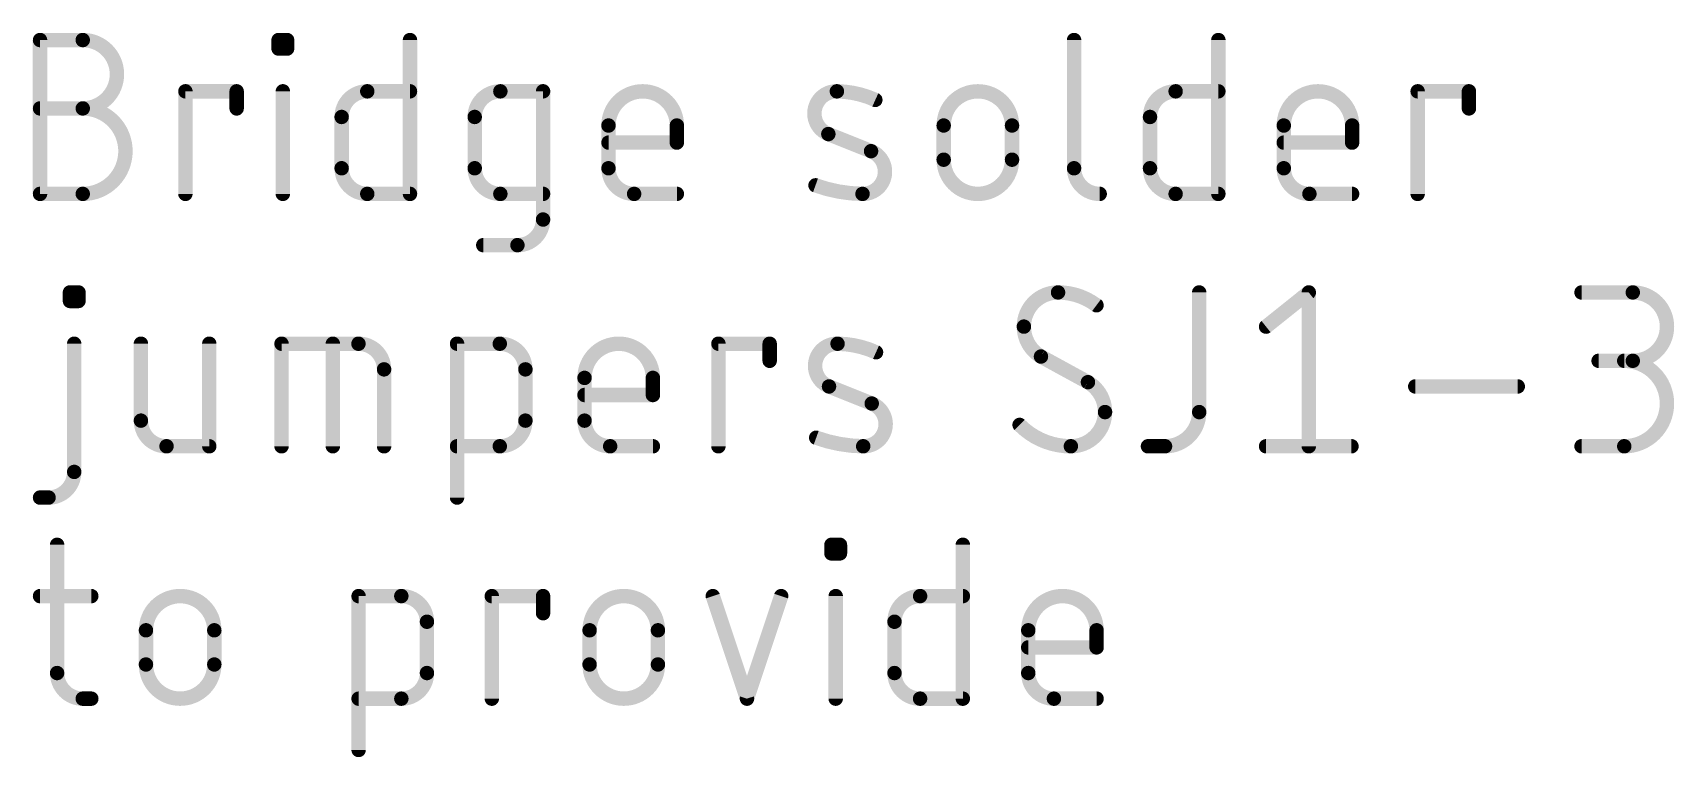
# Model space of a CAD drawing. Extents: x 0 to 264, y 0 to 180.
# Drawn here: x 42.42 to 59.77, y 92.17 to 99.82 of the extents above; entities that cross this region are included whole.
import ezdxf

# ---------------------------------------------------------------- set-up
doc = ezdxf.new("R2010")
doc.units = 0
doc.layers.add('95', color=251, linetype='CONTINUOUS')

msp = doc.modelspace()

# ---------------------------------------------------------------- linework, layer by layer
at = {"layer": '95', "const_width": 0.1524}
for points in [[(42.4942, 98.1202), (42.4942, 99.7458)], [(42.4942, 99.7458), (42.9458, 99.7458)], [(45.0158, 99.6555), (45.0158, 99.7458)], [(45.0158, 99.7458), (45.1061, 99.7458)], [(45.1061, 99.7458), (45.1061, 99.6555)], [(46.4048, 99.7458), (46.4048, 98.1202)], [(53.4247, 99.7458), (53.4247, 98.3911)], [(54.9499, 99.7458), (54.9499, 98.1202)], [(45.1061, 99.6555), (45.0158, 99.6555)], [(44.0308, 98.1202), (44.0308, 99.2039)], [(44.0308, 99.2039), (44.5727, 99.2039)], [(44.5727, 99.2039), (44.5727, 99.0233)], [(45.0609, 98.1202), (45.0609, 99.2039)], [(45.9533, 99.2039), (46.4048, 99.2039)], [(47.3601, 99.2039), (47.8116, 99.2039)], [(47.8116, 99.2039), (47.8116, 97.8493)], [(54.4983, 99.2039), (54.9499, 99.2039)], [(57.0568, 98.1202), (57.0568, 99.2039)], [(57.0568, 99.2039), (57.5987, 99.2039)], [(57.5987, 99.2039), (57.5987, 99.0233)], [(42.4942, 99.0233), (42.9458, 99.0233)], [(45.6823, 98.3911), (45.6823, 98.933)], [(47.0891, 98.3911), (47.0891, 98.933)], [(48.5033, 98.3911), (48.5033, 98.8427)], [(49.2258, 98.8427), (49.2258, 98.6621)], [(52.0464, 98.4814), (52.0464, 98.8427)], [(52.7688, 98.8427), (52.7688, 98.4814)], [(54.2274, 98.3911), (54.2274, 98.933)], [(55.6415, 98.3911), (55.6415, 98.8427)], [(56.364, 98.8427), (56.364, 98.6621)], [(49.2258, 98.6621), (48.5033, 98.6621)], [(51.2787, 98.5718), (50.8271, 98.7524)], [(56.364, 98.6621), (55.6415, 98.6621)], [(42.9458, 98.1202), (42.4942, 98.1202)], [(46.4048, 98.1202), (45.9533, 98.1202)], [(47.8116, 98.1202), (47.3601, 98.1202)], [(49.2258, 98.1202), (48.7742, 98.1202)], [(54.9499, 98.1202), (54.4983, 98.1202)], [(56.364, 98.1202), (55.9125, 98.1202)], [(47.5407, 97.5783), (47.1794, 97.5783)], [(42.8103, 96.9885), (42.8103, 97.0788)], [(42.8103, 97.0788), (42.9006, 97.0788)], [(42.9006, 96.9885), (42.8103, 96.9885)], [(42.9006, 97.0788), (42.9006, 96.9885)], [(54.7475, 97.0788), (54.7475, 95.8144)], [(55.4542, 96.7176), (55.9058, 97.0788)], [(55.9058, 97.0788), (55.9058, 95.4532)], [(58.7889, 97.0788), (59.3308, 97.0788)], [(42.8554, 96.5369), (42.8554, 95.1823)], [(43.5606, 96.5369), (43.5606, 95.7241)], [(44.2831, 95.4532), (44.2831, 96.5369)], [(45.0473, 95.4532), (45.0473, 96.5369)], [(45.0473, 96.5369), (45.8601, 96.5369)], [(45.5892, 95.4532), (45.5892, 96.5369)], [(46.9026, 94.9113), (46.9026, 96.5369)], [(46.9026, 96.5369), (47.3541, 96.5369)], [(49.6653, 95.4532), (49.6653, 96.5369)], [(49.6653, 96.5369), (50.2071, 96.5369)], [(50.2071, 96.5369), (50.2071, 96.3563)], [(53.5715, 96.1305), (53.0748, 96.4015)], [(46.131, 96.266), (46.131, 95.4532)], [(47.6251, 96.266), (47.6251, 95.7241)], [(59.3308, 96.3563), (58.9695, 96.3563)], [(48.25, 95.7241), (48.25, 96.1757)], [(48.9725, 96.1757), (48.9725, 95.9951)], [(51.2859, 95.9048), (50.8343, 96.0854)], [(57.0312, 96.0854), (58.115, 96.0854)], [(48.9725, 95.9951), (48.25, 95.9951)], [(43.8315, 95.4532), (44.2831, 95.4532)], [(47.3541, 95.4532), (46.9026, 95.4532)], [(48.9725, 95.4532), (48.5209, 95.4532)], [(54.3863, 95.4532), (54.2057, 95.4532)], [(55.4542, 95.4532), (56.3573, 95.4532)], [(58.7889, 95.4532), (59.2404, 95.4532)], [(42.5845, 94.9113), (42.4942, 94.9113)], [(42.6748, 94.4118), (42.6748, 93.0571)], [(50.8598, 94.3215), (50.8598, 94.4118)], [(50.8598, 94.4118), (50.9501, 94.4118)], [(50.9501, 94.3215), (50.8598, 94.3215)], [(50.9501, 94.4118), (50.9501, 94.3215)], [(52.2489, 94.4118), (52.2489, 92.7862)], [(42.4942, 93.8699), (43.0361, 93.8699)], [(45.8617, 92.2443), (45.8617, 93.8699)], [(45.8617, 93.8699), (46.3133, 93.8699)], [(47.2697, 92.7862), (47.2697, 93.8699)], [(47.2697, 93.8699), (47.8115, 93.8699)], [(47.8115, 93.8699), (47.8115, 93.6893)], [(49.6059, 93.8699), (49.9671, 92.7862)], [(49.9671, 92.7862), (50.3284, 93.8699)], [(50.905, 92.7862), (50.905, 93.8699)], [(51.7973, 93.8699), (52.2489, 93.8699)], [(43.6139, 93.1474), (43.6139, 93.5087)], [(44.3364, 93.5087), (44.3364, 93.1474)], [(46.5842, 93.599), (46.5842, 93.0571)], [(48.3033, 93.1474), (48.3033, 93.5087)], [(49.0258, 93.5087), (49.0258, 93.1474)], [(51.5264, 93.0571), (51.5264, 93.599)], [(52.9405, 93.0571), (52.9405, 93.5087)], [(53.663, 93.5087), (53.663, 93.3281)], [(53.663, 93.3281), (52.9405, 93.3281)], [(42.9458, 92.7862), (43.0361, 92.7862)], [(46.3133, 92.7862), (45.8617, 92.7862)], [(52.2489, 92.7862), (51.7973, 92.7862)], [(53.663, 92.7862), (53.2115, 92.7862)]]:
    msp.add_lwpolyline(points, dxfattribs=at)
at = {"layer": '95'}
for points, const_width in [([(42.5323, 99.7458, 1), (42.4561, 99.7458)], 0.0762), ([(42.4942, 99.7839, 1), (42.4942, 99.7077)], 0.0762), ([(42.9458, 99.0233, 1), (42.9458, 99.7458)], 0.1524), ([(42.9458, 99.7839, 1), (42.9458, 99.7077)], 0.0762), ([(42.9458, 99.7077, 1), (42.9458, 99.7839)], 0.0762), ([(45.0539, 99.7458, 1), (44.9777, 99.7458)], 0.0762), ([(45.0158, 99.7839, 1), (45.0158, 99.7077)], 0.0762), ([(45.1442, 99.7458, 1), (45.068, 99.7458)], 0.0762), ([(45.1061, 99.7077, 1), (45.1061, 99.7839)], 0.0762), ([(46.4429, 99.7458, 1), (46.3667, 99.7458)], 0.0762), ([(53.4628, 99.7458, 1), (53.3866, 99.7458)], 0.0762), ([(54.988, 99.7458, 1), (54.9118, 99.7458)], 0.0762), ([(45.0158, 99.6936, 1), (45.0158, 99.6174)], 0.0762), ([(44.9777, 99.6555, 1), (45.0539, 99.6555)], 0.0762), ([(45.068, 99.6555, 1), (45.1442, 99.6555)], 0.0762), ([(45.1061, 99.6174, 1), (45.1061, 99.6936)], 0.0762), ([(44.0689, 99.2039, 1), (43.9927, 99.2039)], 0.0762), ([(44.0308, 99.242, 1), (44.0308, 99.1658)], 0.0762), ([(44.6108, 99.2039, 1), (44.5346, 99.2039)], 0.0762), ([(44.5727, 99.1658, 1), (44.5727, 99.242)], 0.0762), ([(45.099, 99.2039, 1), (45.0228, 99.2039)], 0.0762), ([(45.9533, 99.2039, 0.4142), (45.6823, 98.933)], 0.1524), ([(45.9533, 99.242, 1), (45.9533, 99.1658)], 0.0762), ([(45.9533, 99.1658, 1), (45.9533, 99.242)], 0.0762), ([(46.4048, 99.1658, 1), (46.4048, 99.242)], 0.0762), ([(47.3601, 99.2039, 0.4142), (47.0891, 98.933)], 0.1524), ([(47.3601, 99.242, 1), (47.3601, 99.1658)], 0.0762), ([(47.3601, 99.1658, 1), (47.3601, 99.242)], 0.0762), ([(47.8497, 99.2039, 1), (47.7735, 99.2039)], 0.0762), ([(47.8116, 99.1658, 1), (47.8116, 99.242)], 0.0762), ([(49.2258, 98.8427, 1), (48.5033, 98.8427)], 0.1524), ([(50.9174, 99.2039, 0.8318), (50.8271, 98.7524)], 0.1524), ([(51.3238, 99.1136, 0.1025), (50.9174, 99.2039)], 0.1524), ([(50.918, 99.242, 1), (50.9169, 99.1658)], 0.0762), ([(50.9169, 99.1658, 1), (50.918, 99.242)], 0.0762), ([(52.7688, 98.8427, 1), (52.0464, 98.8427)], 0.1524), ([(54.4983, 99.2039, 0.4142), (54.2274, 98.933)], 0.1524), ([(54.4983, 99.242, 1), (54.4983, 99.1658)], 0.0762), ([(54.4983, 99.1658, 1), (54.4983, 99.242)], 0.0762), ([(54.9499, 99.1658, 1), (54.9499, 99.242)], 0.0762), ([(56.364, 98.8427, 1), (55.6415, 98.8427)], 0.1524), ([(57.0949, 99.2039, 1), (57.0187, 99.2039)], 0.0762), ([(57.0568, 99.242, 1), (57.0568, 99.1658)], 0.0762), ([(57.6368, 99.2039, 1), (57.5606, 99.2039)], 0.0762), ([(57.5987, 99.1658, 1), (57.5987, 99.242)], 0.0762), ([(42.4942, 99.0614, 1), (42.4942, 98.9852)], 0.0762), ([(42.9458, 98.1202, 1), (42.9458, 99.0233)], 0.1524), ([(42.9458, 99.0614, 1), (42.9458, 98.9852)], 0.0762), ([(42.9458, 99.0614, 1), (42.9458, 98.9852)], 0.0762), ([(42.9458, 98.9852, 1), (42.9458, 99.0614)], 0.0762), ([(51.3082, 99.0789, 1), (51.3395, 99.1484)], 0.0762), ([(44.5346, 99.0233, 1), (44.6108, 99.0233)], 0.0762), ([(45.7204, 98.933, 1), (45.6442, 98.933)], 0.0762), ([(45.6442, 98.933, 1), (45.7204, 98.933)], 0.0762), ([(47.1272, 98.933, 1), (47.051, 98.933)], 0.0762), ([(47.051, 98.933, 1), (47.1272, 98.933)], 0.0762), ([(48.5414, 98.8427, 1), (48.4652, 98.8427)], 0.0762), ([(49.2639, 98.8427, 1), (49.1877, 98.8427)], 0.0762), ([(52.0845, 98.8427, 1), (52.0083, 98.8427)], 0.0762), ([(52.8069, 98.8427, 1), (52.7307, 98.8427)], 0.0762), ([(54.2655, 98.933, 1), (54.1893, 98.933)], 0.0762), ([(54.1893, 98.933, 1), (54.2655, 98.933)], 0.0762), ([(55.6796, 98.8427, 1), (55.6034, 98.8427)], 0.0762), ([(56.4021, 98.8427, 1), (56.3259, 98.8427)], 0.0762), ([(57.5606, 99.0233, 1), (57.6368, 99.0233)], 0.0762), ([(48.4652, 98.8427, 1), (48.5414, 98.8427)], 0.0762), ([(48.5033, 98.7002, 1), (48.5033, 98.624)], 0.0762), ([(49.1877, 98.8427, 1), (49.2639, 98.8427)], 0.0762), ([(49.2258, 98.624, 1), (49.2258, 98.7002)], 0.0762), ([(50.8413, 98.7877, 1), (50.813, 98.717)], 0.0762), ([(50.813, 98.717, 1), (50.8413, 98.7878)], 0.0762), ([(52.0083, 98.8427, 1), (52.0845, 98.8427)], 0.0762), ([(52.7307, 98.8427, 1), (52.8069, 98.8427)], 0.0762), ([(55.6034, 98.8427, 1), (55.6796, 98.8427)], 0.0762), ([(55.6415, 98.7002, 1), (55.6415, 98.624)], 0.0762), ([(56.3259, 98.8427, 1), (56.4021, 98.8427)], 0.0762), ([(56.364, 98.624, 1), (56.364, 98.7002)], 0.0762), ([(49.1877, 98.6621, 1), (49.2639, 98.6621)], 0.0762), ([(51.1884, 98.1202, 0.8318), (51.2787, 98.5718)], 0.1524), ([(51.2928, 98.6071, 1), (51.2645, 98.5364)], 0.0762), ([(51.2645, 98.5364, 1), (51.2928, 98.6071)], 0.0762), ([(52.0464, 98.4814, 1), (52.7688, 98.4814)], 0.1524), ([(52.0845, 98.4814, 1), (52.0083, 98.4814)], 0.0762), ([(52.8069, 98.4814, 1), (52.7307, 98.4814)], 0.0762), ([(56.3259, 98.6621, 1), (56.4021, 98.6621)], 0.0762), ([(45.6823, 98.3911, 0.4142), (45.9533, 98.1202)], 0.1524), ([(45.7204, 98.3911, 1), (45.6442, 98.3911)], 0.0762), ([(45.6442, 98.3911, 1), (45.7204, 98.3911)], 0.0762), ([(47.0891, 98.3911, 0.4142), (47.3601, 98.1202)], 0.1524), ([(47.1272, 98.3911, 1), (47.051, 98.3911)], 0.0762), ([(47.051, 98.3911, 1), (47.1272, 98.3911)], 0.0762), ([(48.5033, 98.3911, 0.4142), (48.7742, 98.1202)], 0.1524), ([(48.5414, 98.3911, 1), (48.4652, 98.3911)], 0.0762), ([(48.4652, 98.3911, 1), (48.5414, 98.3911)], 0.0762), ([(52.0083, 98.4814, 1), (52.0845, 98.4814)], 0.0762), ([(52.7307, 98.4814, 1), (52.8069, 98.4814)], 0.0762), ([(53.4247, 98.3911, 0.4142), (53.6957, 98.1202)], 0.1524), ([(53.4628, 98.3911, 1), (53.3866, 98.3911)], 0.0762), ([(53.3866, 98.3911, 1), (53.4628, 98.3911)], 0.0762), ([(54.2274, 98.3911, 0.4142), (54.4983, 98.1202)], 0.1524), ([(54.2655, 98.3911, 1), (54.1893, 98.3911)], 0.0762), ([(54.1893, 98.3911, 1), (54.2655, 98.3911)], 0.0762), ([(55.6415, 98.3911, 0.4142), (55.9125, 98.1202)], 0.1524), ([(55.6796, 98.3911, 1), (55.6034, 98.3911)], 0.0762), ([(55.6034, 98.3911, 1), (55.6796, 98.3911)], 0.0762), ([(50.7045, 98.2464, 1), (50.6787, 98.1747)], 0.0762), ([(50.6916, 98.2105, 0.083), (51.1884, 98.1202)], 0.1524), ([(42.4942, 98.1583, 1), (42.4942, 98.0821)], 0.0762), ([(42.4561, 98.1202, 1), (42.5323, 98.1202)], 0.0762), ([(42.9458, 98.1583, 1), (42.9458, 98.0821)], 0.0762), ([(42.9458, 98.0821, 1), (42.9458, 98.1583)], 0.0762), ([(43.9927, 98.1202, 1), (44.0689, 98.1202)], 0.0762), ([(45.0228, 98.1202, 1), (45.099, 98.1202)], 0.0762), ([(45.9533, 98.1583, 1), (45.9533, 98.0821)], 0.0762), ([(45.9533, 98.0821, 1), (45.9533, 98.1583)], 0.0762), ([(46.3667, 98.1202, 1), (46.4429, 98.1202)], 0.0762), ([(46.4048, 98.0821, 1), (46.4048, 98.1583)], 0.0762), ([(47.3601, 98.1583, 1), (47.3601, 98.0821)], 0.0762), ([(47.3601, 98.0821, 1), (47.3601, 98.1583)], 0.0762), ([(47.8116, 98.0821, 1), (47.8116, 98.1583)], 0.0762), ([(48.7742, 98.1583, 1), (48.7742, 98.0821)], 0.0762), ([(48.7742, 98.0821, 1), (48.7742, 98.1583)], 0.0762), ([(49.2258, 98.0821, 1), (49.2258, 98.1583)], 0.0762), ([(51.1889, 98.1583, 1), (51.1878, 98.0821)], 0.0762), ([(51.1878, 98.0821, 1), (51.1889, 98.1583)], 0.0762), ([(53.6957, 98.0821, 1), (53.6957, 98.1583)], 0.0762), ([(54.4983, 98.1583, 1), (54.4983, 98.0821)], 0.0762), ([(54.4983, 98.0821, 1), (54.4983, 98.1583)], 0.0762), ([(54.9118, 98.1202, 1), (54.988, 98.1202)], 0.0762), ([(54.9499, 98.0821, 1), (54.9499, 98.1583)], 0.0762), ([(55.9125, 98.1583, 1), (55.9125, 98.0821)], 0.0762), ([(55.9125, 98.0821, 1), (55.9125, 98.1583)], 0.0762), ([(56.364, 98.0821, 1), (56.364, 98.1583)], 0.0762), ([(57.0187, 98.1202, 1), (57.0949, 98.1202)], 0.0762), ([(47.5407, 97.5783, 0.4142), (47.8116, 97.8493)], 0.1524), ([(47.8497, 97.8493, 1), (47.7735, 97.8493)], 0.0762), ([(47.7735, 97.8493, 1), (47.8497, 97.8493)], 0.0762), ([(47.1794, 97.6164, 1), (47.1794, 97.5402)], 0.0762), ([(47.5407, 97.6164, 1), (47.5407, 97.5402)], 0.0762), ([(47.5407, 97.5402, 1), (47.5407, 97.6164)], 0.0762), ([(42.8484, 97.0788, 1), (42.7722, 97.0788)], 0.0762), ([(42.8103, 97.1169, 1), (42.8103, 97.0407)], 0.0762), ([(42.8103, 97.0266, 1), (42.8103, 96.9504)], 0.0762), ([(42.7722, 96.9885, 1), (42.8484, 96.9885)], 0.0762), ([(42.9387, 97.0788, 1), (42.8625, 97.0788)], 0.0762), ([(42.8625, 96.9885, 1), (42.9387, 96.9885)], 0.0762), ([(42.9006, 97.0407, 1), (42.9006, 97.1169)], 0.0762), ([(42.9006, 96.9504, 1), (42.9006, 97.0266)], 0.0762), ([(53.2554, 97.0788, 0.4142), (52.8942, 96.7176)], 0.1524), ([(53.6618, 96.9433, 0.1623), (53.2554, 97.0788)], 0.1524), ([(53.2554, 97.1169, 1), (53.2554, 97.0407)], 0.0762), ([(53.2554, 97.0407, 1), (53.2554, 97.1169)], 0.0762), ([(53.639, 96.9129, 1), (53.6847, 96.9738)], 0.0762), ([(54.7856, 97.0788, 1), (54.7094, 97.0788)], 0.0762), ([(55.9439, 97.0788, 1), (55.8677, 97.0788)], 0.0762), ([(55.9296, 97.049, 1), (55.882, 97.1086)], 0.0762), ([(58.7889, 97.1169, 1), (58.7889, 97.0407)], 0.0762), ([(59.3308, 96.3563, 1), (59.3308, 97.0788)], 0.1524), ([(59.3308, 97.1169, 1), (59.3308, 97.0407)], 0.0762), ([(59.3308, 97.0407, 1), (59.3308, 97.1169)], 0.0762), ([(52.8942, 96.7176, 0.2656), (53.0748, 96.4015)], 0.1524), ([(52.9323, 96.7176, 1), (52.8561, 96.7176)], 0.0762), ([(52.8561, 96.7176, 1), (52.9323, 96.7176)], 0.0762), ([(55.4304, 96.7473, 1), (55.478, 96.6878)], 0.0762), ([(42.8935, 96.5369, 1), (42.8173, 96.5369)], 0.0762), ([(43.5987, 96.5369, 1), (43.5225, 96.5369)], 0.0762), ([(44.3212, 96.5369, 1), (44.245, 96.5369)], 0.0762), ([(45.0854, 96.5369, 1), (45.0092, 96.5369)], 0.0762), ([(45.0473, 96.575, 1), (45.0473, 96.4988)], 0.0762), ([(45.6273, 96.5369, 1), (45.5511, 96.5369)], 0.0762), ([(46.131, 96.266, 0.4142), (45.8601, 96.5369)], 0.1524), ([(45.8601, 96.575, 1), (45.8601, 96.4988)], 0.0762), ([(45.8601, 96.4988, 1), (45.8601, 96.575)], 0.0762), ([(46.9407, 96.5369, 1), (46.8645, 96.5369)], 0.0762), ([(46.9026, 96.575, 1), (46.9026, 96.4988)], 0.0762), ([(47.6251, 96.266, 0.4142), (47.3541, 96.5369)], 0.1524), ([(47.3541, 96.575, 1), (47.3541, 96.4988)], 0.0762), ([(47.3541, 96.4988, 1), (47.3541, 96.575)], 0.0762), ([(48.9725, 96.1757, 1), (48.25, 96.1757)], 0.1524), ([(49.7034, 96.5369, 1), (49.6272, 96.5369)], 0.0762), ([(49.6653, 96.575, 1), (49.6653, 96.4988)], 0.0762), ([(50.2452, 96.5369, 1), (50.169, 96.5369)], 0.0762), ([(50.2071, 96.4988, 1), (50.2071, 96.575)], 0.0762), ([(50.9246, 96.5369, 0.8318), (50.8343, 96.0854)], 0.1524), ([(51.331, 96.4466, 0.1025), (50.9246, 96.5369)], 0.1524), ([(50.9252, 96.575, 1), (50.9241, 96.4988)], 0.0762), ([(50.9241, 96.4988, 1), (50.9252, 96.575)], 0.0762), ([(51.3154, 96.4119, 1), (51.3467, 96.4814)], 0.0762), ([(53.093, 96.4349, 1), (53.0566, 96.368)], 0.0762), ([(53.0555, 96.3686, 1), (53.0941, 96.4343)], 0.0762), ([(46.1691, 96.266, 1), (46.0929, 96.266)], 0.0762), ([(46.0929, 96.266, 1), (46.1691, 96.266)], 0.0762), ([(47.6632, 96.266, 1), (47.587, 96.266)], 0.0762), ([(47.587, 96.266, 1), (47.6632, 96.266)], 0.0762), ([(50.169, 96.3563, 1), (50.2452, 96.3563)], 0.0762), ([(58.9695, 96.3944, 1), (58.9695, 96.3182)], 0.0762), ([(59.2404, 95.4532, 1), (59.2404, 96.3563)], 0.1524), ([(59.2404, 96.3944, 1), (59.2404, 96.3182)], 0.0762), ([(59.3308, 96.3944, 1), (59.3308, 96.3182)], 0.0762), ([(59.3308, 96.3182, 1), (59.3308, 96.3944)], 0.0762), ([(48.2881, 96.1757, 1), (48.2119, 96.1757)], 0.0762), ([(48.2119, 96.1757, 1), (48.2881, 96.1757)], 0.0762), ([(49.0106, 96.1757, 1), (48.9344, 96.1757)], 0.0762), ([(48.9344, 96.1757, 1), (49.0106, 96.1757)], 0.0762), ([(50.8485, 96.1207, 1), (50.8202, 96.05)], 0.0762), ([(50.8202, 96.05, 1), (50.8485, 96.1208)], 0.0762), ([(53.5909, 96.1634, 1), (53.5522, 96.0977)], 0.0762), ([(53.7521, 95.8144, 0.2656), (53.5715, 96.1305)], 0.1524), ([(53.5533, 96.0971, 1), (53.5898, 96.164)], 0.0762), ([(57.0312, 96.1235, 1), (57.0312, 96.0473)], 0.0762), ([(58.115, 96.0473, 1), (58.115, 96.1235)], 0.0762), ([(48.25, 96.0332, 1), (48.25, 95.957)], 0.0762), ([(48.9344, 95.9951, 1), (49.0106, 95.9951)], 0.0762), ([(48.9725, 95.957, 1), (48.9725, 96.0332)], 0.0762), ([(51.1956, 95.4532, 0.8318), (51.2859, 95.9048)], 0.1524), ([(51.3, 95.9401, 1), (51.2717, 95.8694)], 0.0762), ([(51.2717, 95.8694, 1), (51.3, 95.9401)], 0.0762), ([(43.5606, 95.7241, 0.4142), (43.8315, 95.4532)], 0.1524), ([(43.5987, 95.7241, 1), (43.5225, 95.7241)], 0.0762), ([(47.3541, 95.4532, 0.4142), (47.6251, 95.7241)], 0.1524), ([(47.6632, 95.7241, 1), (47.587, 95.7241)], 0.0762), ([(48.25, 95.7241, 0.4142), (48.5209, 95.4532)], 0.1524), ([(48.2881, 95.7241, 1), (48.2119, 95.7241)], 0.0762), ([(53.3909, 95.4532, 0.4142), (53.7521, 95.8144)], 0.1524), ([(53.7902, 95.8144, 1), (53.714, 95.8144)], 0.0762), ([(53.714, 95.8144, 1), (53.7902, 95.8144)], 0.0762), ([(54.3863, 95.4532, 0.4142), (54.7475, 95.8144)], 0.1524), ([(54.7856, 95.8144, 1), (54.7094, 95.8144)], 0.0762), ([(54.7094, 95.8144, 1), (54.7856, 95.8144)], 0.0762), ([(43.5225, 95.7241, 1), (43.5987, 95.7241)], 0.0762), ([(47.587, 95.7241, 1), (47.6632, 95.7241)], 0.0762), ([(48.2119, 95.7241, 1), (48.2881, 95.7241)], 0.0762), ([(50.7118, 95.5794, 1), (50.686, 95.5077)], 0.0762), ([(50.6989, 95.5435, 0.083), (51.1956, 95.4532)], 0.1524), ([(52.849, 95.679, 0.2), (53.3909, 95.4532)], 0.1524), ([(52.8761, 95.7058, 1), (52.822, 95.6521)], 0.0762), ([(43.8315, 95.4913, 1), (43.8315, 95.4151)], 0.0762), ([(43.8315, 95.4151, 1), (43.8315, 95.4913)], 0.0762), ([(44.245, 95.4532, 1), (44.3212, 95.4532)], 0.0762), ([(44.2831, 95.4151, 1), (44.2831, 95.4913)], 0.0762), ([(45.0092, 95.4532, 1), (45.0854, 95.4532)], 0.0762), ([(45.5511, 95.4532, 1), (45.6273, 95.4532)], 0.0762), ([(46.0929, 95.4532, 1), (46.1691, 95.4532)], 0.0762), ([(46.9026, 95.4913, 1), (46.9026, 95.4151)], 0.0762), ([(47.3541, 95.4913, 1), (47.3541, 95.4151)], 0.0762), ([(47.3541, 95.4151, 1), (47.3541, 95.4913)], 0.0762), ([(48.5209, 95.4913, 1), (48.5209, 95.4151)], 0.0762), ([(48.5209, 95.4151, 1), (48.5209, 95.4913)], 0.0762), ([(48.9725, 95.4151, 1), (48.9725, 95.4913)], 0.0762), ([(49.6272, 95.4532, 1), (49.7034, 95.4532)], 0.0762), ([(51.1961, 95.4913, 1), (51.195, 95.4151)], 0.0762), ([(51.195, 95.4151, 1), (51.1961, 95.4913)], 0.0762), ([(53.3909, 95.4913, 1), (53.3909, 95.4151)], 0.0762), ([(53.3909, 95.4151, 1), (53.3909, 95.4913)], 0.0762), ([(54.2057, 95.4913, 1), (54.2057, 95.4151)], 0.0762), ([(54.3863, 95.4913, 1), (54.3863, 95.4151)], 0.0762), ([(54.3863, 95.4151, 1), (54.3863, 95.4913)], 0.0762), ([(55.4542, 95.4913, 1), (55.4542, 95.4151)], 0.0762), ([(55.8677, 95.4532, 1), (55.9439, 95.4532)], 0.0762), ([(56.3573, 95.4151, 1), (56.3573, 95.4913)], 0.0762), ([(58.7889, 95.4913, 1), (58.7889, 95.4151)], 0.0762), ([(59.2404, 95.4913, 1), (59.2404, 95.4151)], 0.0762), ([(59.2404, 95.4151, 1), (59.2404, 95.4913)], 0.0762), ([(42.5845, 94.9113, 0.4142), (42.8554, 95.1823)], 0.1524), ([(42.8935, 95.1823, 1), (42.8173, 95.1823)], 0.0762), ([(42.8173, 95.1823, 1), (42.8935, 95.1823)], 0.0762), ([(42.4942, 94.9494, 1), (42.4942, 94.8732)], 0.0762), ([(42.5845, 94.9494, 1), (42.5845, 94.8732)], 0.0762), ([(42.5845, 94.8732, 1), (42.5845, 94.9494)], 0.0762), ([(46.8645, 94.9113, 1), (46.9407, 94.9113)], 0.0762), ([(42.7129, 94.4118, 1), (42.6367, 94.4118)], 0.0762), ([(50.8979, 94.4118, 1), (50.8217, 94.4118)], 0.0762), ([(50.8598, 94.4499, 1), (50.8598, 94.3737)], 0.0762), ([(50.8598, 94.3596, 1), (50.8598, 94.2834)], 0.0762), ([(50.9882, 94.4118, 1), (50.912, 94.4118)], 0.0762), ([(50.9501, 94.3737, 1), (50.9501, 94.4499)], 0.0762), ([(50.9501, 94.2834, 1), (50.9501, 94.3596)], 0.0762), ([(52.287, 94.4118, 1), (52.2108, 94.4118)], 0.0762), ([(50.8217, 94.3215, 1), (50.8979, 94.3215)], 0.0762), ([(50.912, 94.3215, 1), (50.9882, 94.3215)], 0.0762), ([(42.4942, 93.908, 1), (42.4942, 93.8318)], 0.0762), ([(43.0361, 93.8318, 1), (43.0361, 93.908)], 0.0762), ([(44.3364, 93.5087, 1), (43.6139, 93.5087)], 0.1524), ([(45.8998, 93.8699, 1), (45.8236, 93.8699)], 0.0762), ([(45.8617, 93.908, 1), (45.8617, 93.8318)], 0.0762), ([(46.5842, 93.599, 0.4142), (46.3133, 93.8699)], 0.1524), ([(46.3133, 93.908, 1), (46.3133, 93.8318)], 0.0762), ([(46.3133, 93.8318, 1), (46.3133, 93.908)], 0.0762), ([(47.3078, 93.8699, 1), (47.2316, 93.8699)], 0.0762), ([(47.2697, 93.908, 1), (47.2697, 93.8318)], 0.0762), ([(47.8496, 93.8699, 1), (47.7734, 93.8699)], 0.0762), ([(47.8115, 93.8318, 1), (47.8115, 93.908)], 0.0762), ([(49.0258, 93.5087, 1), (48.3033, 93.5087)], 0.1524), ([(49.642, 93.882, 1), (49.5697, 93.8579)], 0.0762), ([(50.3645, 93.8579, 1), (50.2922, 93.882)], 0.0762), ([(50.9431, 93.8699, 1), (50.8669, 93.8699)], 0.0762), ([(51.7973, 93.8699, 0.4142), (51.5264, 93.599)], 0.1524), ([(51.7973, 93.908, 1), (51.7973, 93.8318)], 0.0762), ([(51.7973, 93.8318, 1), (51.7973, 93.908)], 0.0762), ([(52.2489, 93.8318, 1), (52.2489, 93.908)], 0.0762), ([(53.663, 93.5087, 1), (52.9405, 93.5087)], 0.1524), ([(47.7734, 93.6893, 1), (47.8496, 93.6893)], 0.0762), ([(43.652, 93.5087, 1), (43.5758, 93.5087)], 0.0762), ([(43.5758, 93.5087, 1), (43.652, 93.5087)], 0.0762), ([(44.3745, 93.5087, 1), (44.2983, 93.5087)], 0.0762), ([(44.2983, 93.5087, 1), (44.3745, 93.5087)], 0.0762), ([(46.6223, 93.599, 1), (46.5461, 93.599)], 0.0762), ([(46.5461, 93.599, 1), (46.6223, 93.599)], 0.0762), ([(48.3414, 93.5087, 1), (48.2652, 93.5087)], 0.0762), ([(48.2652, 93.5087, 1), (48.3414, 93.5087)], 0.0762), ([(49.0639, 93.5087, 1), (48.9877, 93.5087)], 0.0762), ([(48.9877, 93.5087, 1), (49.0639, 93.5087)], 0.0762), ([(51.5645, 93.599, 1), (51.4883, 93.599)], 0.0762), ([(51.4883, 93.599, 1), (51.5645, 93.599)], 0.0762), ([(52.9786, 93.5087, 1), (52.9024, 93.5087)], 0.0762), ([(52.9024, 93.5087, 1), (52.9786, 93.5087)], 0.0762), ([(53.7011, 93.5087, 1), (53.6249, 93.5087)], 0.0762), ([(53.6249, 93.5087, 1), (53.7011, 93.5087)], 0.0762), ([(52.9405, 93.3662, 1), (52.9405, 93.29)], 0.0762), ([(53.6249, 93.3281, 1), (53.7011, 93.3281)], 0.0762), ([(53.663, 93.29, 1), (53.663, 93.3662)], 0.0762), ([(43.6139, 93.1474, 1), (44.3364, 93.1474)], 0.1524), ([(43.652, 93.1474, 1), (43.5758, 93.1474)], 0.0762), ([(43.5758, 93.1474, 1), (43.652, 93.1474)], 0.0762), ([(44.3745, 93.1474, 1), (44.2983, 93.1474)], 0.0762), ([(44.2983, 93.1474, 1), (44.3745, 93.1474)], 0.0762), ([(48.3033, 93.1474, 1), (49.0258, 93.1474)], 0.1524), ([(48.3414, 93.1474, 1), (48.2652, 93.1474)], 0.0762), ([(48.2652, 93.1474, 1), (48.3414, 93.1474)], 0.0762), ([(49.0639, 93.1474, 1), (48.9877, 93.1474)], 0.0762), ([(48.9877, 93.1474, 1), (49.0639, 93.1474)], 0.0762), ([(42.6748, 93.0571, 0.4142), (42.9458, 92.7862)], 0.1524), ([(42.7129, 93.0571, 1), (42.6367, 93.0571)], 0.0762), ([(42.6367, 93.0571, 1), (42.7129, 93.0571)], 0.0762), ([(46.3133, 92.7862, 0.4142), (46.5842, 93.0571)], 0.1524), ([(46.6223, 93.0571, 1), (46.5461, 93.0571)], 0.0762), ([(46.5461, 93.0571, 1), (46.6223, 93.0571)], 0.0762), ([(51.5264, 93.0571, 0.4142), (51.7973, 92.7862)], 0.1524), ([(51.5645, 93.0571, 1), (51.4883, 93.0571)], 0.0762), ([(51.4883, 93.0571, 1), (51.5645, 93.0571)], 0.0762), ([(52.9405, 93.0571, 0.4142), (53.2115, 92.7862)], 0.1524), ([(52.9786, 93.0571, 1), (52.9024, 93.0571)], 0.0762), ([(52.9024, 93.0571, 1), (52.9786, 93.0571)], 0.0762), ([(42.9458, 92.8243, 1), (42.9458, 92.7481)], 0.0762), ([(42.9458, 92.7481, 1), (42.9458, 92.8243)], 0.0762), ([(43.0361, 92.7481, 1), (43.0361, 92.8243)], 0.0762), ([(45.8617, 92.8243, 1), (45.8617, 92.7481)], 0.0762), ([(46.3133, 92.8243, 1), (46.3133, 92.7481)], 0.0762), ([(46.3133, 92.7481, 1), (46.3133, 92.8243)], 0.0762), ([(47.2316, 92.7862, 1), (47.3078, 92.7862)], 0.0762), ([(49.931, 92.7982, 1), (50.0033, 92.7742)], 0.0762), ([(49.931, 92.7742, 1), (50.0033, 92.7982)], 0.0762), ([(50.8669, 92.7862, 1), (50.9431, 92.7862)], 0.0762), ([(51.7973, 92.8243, 1), (51.7973, 92.7481)], 0.0762), ([(51.7973, 92.7481, 1), (51.7973, 92.8243)], 0.0762), ([(52.2108, 92.7862, 1), (52.287, 92.7862)], 0.0762), ([(52.2489, 92.7481, 1), (52.2489, 92.8243)], 0.0762), ([(53.2115, 92.8243, 1), (53.2115, 92.7481)], 0.0762), ([(53.2115, 92.7481, 1), (53.2115, 92.8243)], 0.0762), ([(53.663, 92.7481, 1), (53.663, 92.8243)], 0.0762), ([(45.8236, 92.2443, 1), (45.8998, 92.2443)], 0.0762)]:
    msp.add_lwpolyline(points, format="xyb", dxfattribs=dict(at, const_width=const_width))

doc.saveas('drawing.dxf')
